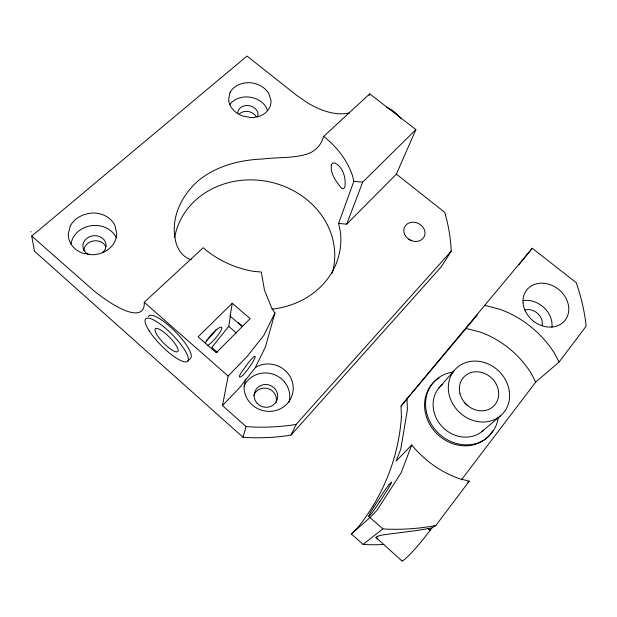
<?xml version="1.0" encoding="UTF-8"?>
<svg xmlns="http://www.w3.org/2000/svg" width="617" height="617" viewBox="0 0 617 617"><rect width="100%" height="100%" fill="white"/><g stroke="black" fill="none" stroke-linecap="round" stroke-linejoin="round"><path stroke-width="0.93" d="M245.427 379.17L244.039 388.278A24.703 23.608 17.1 0 0 273.107 411.084A24.703 23.608 17.1 0 0 292.018 380.897A24.703 23.608 17.1 0 0 257.983 366.035L255.168 367.794L265.372 347.086L274.935 313.074L271.704 308.138L264.438 289.936L261.307 271.997L254.204 271.465A91.463 78.398 12.3 0 1 204.134 248.558L203.302 247.695L144.247 302.284A99.221 25.575 47.6 0 1 94.594 291.378L31.722 236.064L247.016 56.085L296.206 94.972L307.127 102.607A84.614 46.9 52.3 0 0 349.523 112.911M242.381 326.686L230.133 316.112L232.27 303.255L250.163 318.634L216.243 352.731L198.088 336.828L232.27 303.255M217.377 352.346L211.816 347.471L228.745 326.37L230.503 315.85L230.133 316.112M257.636 116.736L258.083 114.091A10.242 8.376 10.8 0 0 247.378 105.507A10.242 8.376 10.8 0 0 237.746 113.736M445.528 215.14A200.294 176.732 11.3 0 1 451.073 248.35L451.204 251.212L296.075 424.403L292.512 424.997A200.294 176.732 11.3 0 1 249.8 426.864L246.114 426.578L222.49 405.585L228.128 376.054L247.116 356.503L263.86 335.347L274.935 313.074M451.204 251.212L441.363 266.683L291.047 435.054L287.615 435.633A193.113 171.989 11 0 1 246.538 437.515L242.99 437.245L246.114 426.578M272.074 309.156A83.843 73.678 11.6 0 0 340.476 232.208L338.571 223.454L353.819 181.336L352.5 175.652A91.463 78.398 12.3 0 0 324.542 137.121L323.593 136.496A87.46 45.488 45.1 0 1 304.921 154.728C291.108 158.361 276.763 157.158 262.719 159.009C239.45 159.896 215.464 166.112 197.394 181.483L197.239 181.614C181.861 195.566 171.164 216.883 175.058 237.931C176.138 247.317 181.791 257.104 191.386 259.772M338.571 223.454L346.731 224.141L362.68 182.138L415.881 129.616L369.73 93.838L323.593 136.496M401.883 560.915L376.092 537.561L378.583 535.895L382.609 534.947L417.03 530.458L431.931 527.951L435.872 525.414L469.252 481.152L459.233 478.653A96.306 84.46 43.8 0 1 411.755 444.95L396.145 461.107L400.78 449.122L407.39 409.827L407.004 398.659L532.255 248.281L576.185 282.64L577.281 285.725A217.007 194.648 29.6 0 1 585.811 322.915L586.15 326.154L559.064 362.071L535.664 382.139L461.431 479.841M411.755 444.95L401.15 472.738L376.964 510.406L369.992 517.501L351.451 534.014L363.089 544.402L366.683 544.618A198.921 181.922 30.8 0 0 383.813 544.51M346.731 224.141L396.369 174.141L415.881 129.616M291.047 435.054L296.075 424.403M373.809 507.135L380.357 496.978A14.592 0.987 -56 0 1 389.103 484.538M379.871 501.528L386.574 491.117A14.592 0.987 -56 0 0 391.61 482.116L389.165 484.468M431.931 527.951L430.103 530.427A31.968 3.185 -51.2 0 1 401.559 560.313M102.607 252.762L105.175 249.461L106.116 245.597A11.623 10.049 -5.6 0 0 96.499 235.787A11.623 10.049 -5.6 0 0 83.526 242.743A11.623 10.049 -5.6 0 0 89.049 254.759M254.829 368.226L239.828 387.445L222.49 405.585M401.389 417.015L401.05 406.094L407.004 398.659M518.92 264.701L532.255 248.281M401.05 406.094L477.319 314.971M438.826 388.085L454.22 370.524M351.451 534.014L357.868 527.496A211.191 201.404 -7 0 0 401.389 417.015M187.784 361.076L190.738 358.145A29.778 7.867 45.4 0 0 173.986 330.311A29.778 7.867 45.4 0 0 148.358 316.506M377.805 536.242L376.092 537.561M482.201 431.345L500.325 415.997A32.493 28.505 43.7 0 0 487.314 363.567A32.493 28.505 43.7 0 0 449.245 395.127A32.493 28.505 43.7 0 0 500.325 415.997M363.089 544.402L382.864 528.877L386.813 529.131A217.007 194.656 29.6 0 0 432.131 526.162L435.872 525.414M467.701 482.27L469.252 481.152M353.819 181.336L362.68 182.138M465.843 328.383L479.995 332.023A90.406 80.364 45.4 0 1 531.553 373.956L535.664 382.139M484.499 305.292L499.523 309.179A96.337 84.483 43.8 0 1 554.606 353.448L559.064 362.071M375.961 537.908L377.411 538.888M396.369 174.141L444.726 212.356L445.559 215.125M238.424 322.691L242.026 325.799M228.745 326.37L236.442 333.041M428.09 528.669L430.103 530.427L428.321 528.638M144.247 302.284L228.128 376.054M369.992 517.501L382.864 528.877M242.99 437.245L34.483 251.219L31.722 236.064M267.377 110.613L266.475 107.72A20.816 17.029 10.7 0 0 248.319 96.985A20.816 17.029 10.7 0 0 229.671 104.797M30.85 231.552L30.966 231.946M464.424 402.654A19.142 17.091 45.9 0 1 467.069 405.276M379.833 501.567A14.677 0.979 -56.1 0 1 369.089 516.344A14.677 0.979 -56.1 0 1 373.848 507.097M525.036 309.958A13.026 10.936 39.1 0 1 537.685 313.475A13.026 10.936 39.1 0 1 542.127 325.552M492.713 430.805A38.478 34.19 45.2 0 1 437.091 433.921A38.478 34.19 45.2 0 1 438.949 378.044M523.17 300.556A23.407 19.651 39.1 0 1 551.96 327.203M498.243 417.67A38.624 34.29 45.1 0 1 461.709 444.556A38.624 34.29 45.1 0 1 425.83 408.346A38.624 34.29 45.1 0 1 453.079 372.097M483.543 430.149A30.742 27.295 45.1 0 1 441.525 425.977A30.742 27.295 45.1 0 1 442.628 384.376M369.73 93.838A84.614 46.9 52.3 0 1 369.082 95.612M386.766 107.242A25.413 14.546 46.9 0 1 401.297 118.796M174.65 237.638A80.858 71.742 11.3 0 1 270.632 182.131A80.858 71.742 11.3 0 1 332.131 273.431M408.516 239.203A10.535 9.062 26.8 0 1 411.446 240.715M83.819 250.772A11.499 9.965 -5.9 0 1 93.275 240.946A11.499 9.965 -5.9 0 1 105.97 246.769M239.651 113.675A10.142 8.322 10.7 0 1 256.194 116.667M253.788 395.42A11.684 11.245 16.9 0 1 268.14 388.648A11.684 11.245 16.9 0 1 276.077 402.384M243.985 386.165A24.04 23.076 16.9 0 1 273.639 374.372A24.04 23.076 16.9 0 1 289.111 402.145M70.978 244.116A23.631 20.438 -5.6 0 1 91.301 225.714A23.631 20.438 -5.6 0 1 116.328 237.753M205.322 343.091A12.78 2.715 -48.6 0 1 217.431 328.969A12.78 2.715 -48.6 0 1 220.416 331.568A12.78 2.715 -48.6 0 1 207.921 345.358M216.004 329.686A12.764 2.776 -48.5 0 1 206.248 340.692M331.36 164.932C330.195 173.863 336.064 181.483 341.324 188.046L343.445 188.848L344.88 187.213C346.068 178.382 343.468 167.284 334.815 162.973L332.648 163.119L331.36 164.932M229.91 92.758L228.645 99.491A21.317 17.291 10.9 0 0 242.766 116.042L251.042 117.538A21.317 17.291 10.9 0 0 270.956 100.34L268.85 93.684A21.317 17.291 10.9 0 0 248.751 82.647C241.247 82.84 233.496 85.67 229.91 92.758M70.4 225.706L68.279 233.781A24.264 20.847 -5.1 0 0 82.786 253.217L92.134 254.752A24.264 20.847 -5.1 0 0 116.744 233.504L115.001 225.591A24.264 20.847 -5.1 0 0 93.098 212.996C83.989 213.49 75.019 217.462 70.4 225.706M245.574 366.598L244.124 368.681A12.895 2.09 -49 0 0 242.489 375.645L243.723 374.365A12.942 1.72 -54.3 0 0 255.153 357.096A12.942 1.72 -54.3 0 0 245.574 366.598M166.536 334.399L162.047 330.874A15.988 4.157 45.4 0 0 157.412 335.548A15.988 4.157 45.4 0 0 175.806 351.79A15.988 4.157 45.4 0 0 171.063 338.841L166.536 334.399M459.95 393.484A20.831 18.271 43.7 0 0 492.651 407.004A20.831 18.271 43.7 0 0 484.468 373.385A20.831 18.271 43.7 0 0 459.95 393.484M523.054 302.939A24.433 20.253 38.4 0 0 558.917 325.167A24.433 20.253 38.4 0 0 555.701 287.329A24.433 20.253 38.4 0 0 523.054 302.939M149.106 330.72A29.832 7.759 45.4 0 0 186.434 361.863A29.832 7.759 45.4 0 0 164.492 327.45A29.832 7.759 45.4 0 0 149.106 330.72M404.652 234.429A10.913 9.286 26.6 0 0 422.884 238.555A10.913 9.286 26.6 0 0 415.688 222.49A10.913 9.286 26.6 0 0 404.652 234.429M257.081 403.233A11.823 11.353 16.9 0 0 277.095 399.777A11.823 11.353 16.9 0 0 263.598 384.684A11.823 11.353 16.9 0 0 257.081 403.233"/></g></svg>
